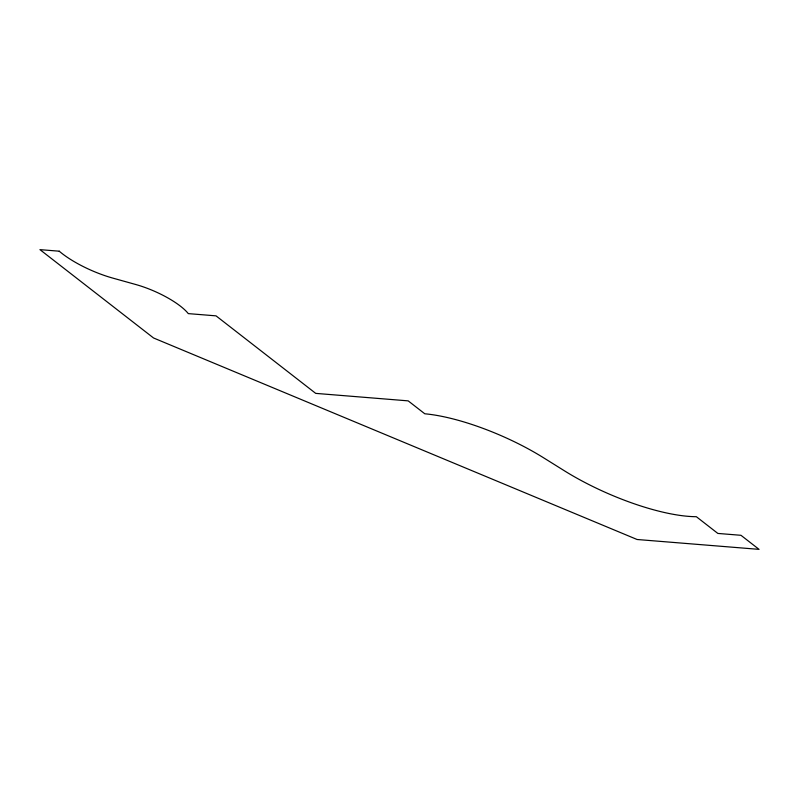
<?xml version="1.0" encoding="UTF-8"?>
<svg xmlns="http://www.w3.org/2000/svg" width="799" height="799" viewBox="0 0 799 799"><rect width="100%" height="100%" fill="white"/><g stroke="black" fill="none" stroke-linecap="round" stroke-linejoin="round"><path stroke-width="1.2" d="M59.226 251.196L39.95 249.638L153.558 337.987L637.093 539.495L759.05 549.362L740.973 535.3L717.852 533.432L696.348 516.703A109.573 32.399 23.6 0 1 564.354 470.761L543.59 457.797A106.027 31.351 23.6 0 0 424.788 413.782L408.179 400.868L315.715 393.378L216.03 315.855L188.294 313.617A45.962 13.593 23.6 0 0 135.7 284.494L112.759 278.092A52.025 15.381 23.6 0 1 59.226 251.196"/></g></svg>
